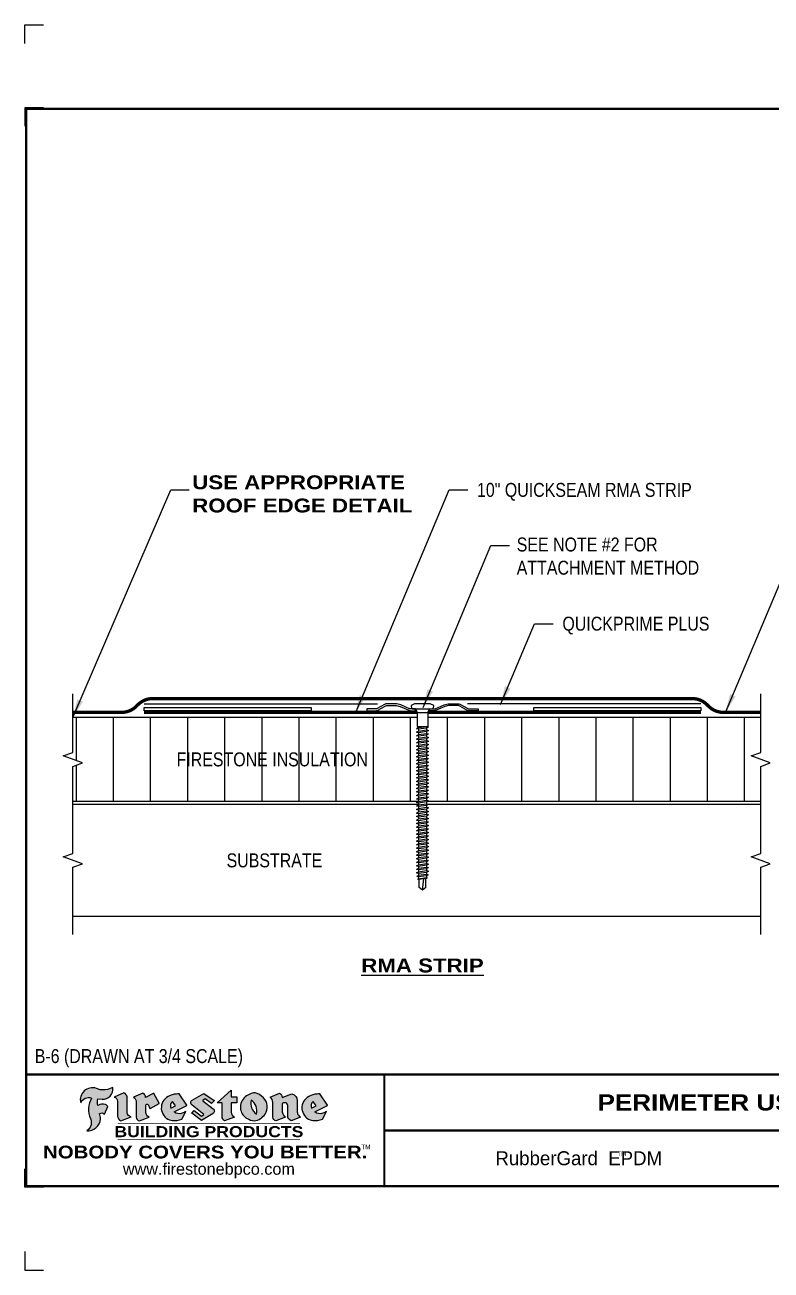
# Model space of a CAD drawing. Header units: inches. Extents: x 255.4 to 275.5, y -206.2 to -189.4.
# Drawn here: x 255.45 to 265.5, y -206.2 to -189.44 of the extents above; entities that cross this region are included whole.
import ezdxf
from ezdxf.enums import TextEntityAlignment as Align

# ---------------------------------------------------------------- set-up
doc = ezdxf.new("R2010")
doc.units = ezdxf.units.IN
doc.header["$MEASUREMENT"] = 0
doc.linetypes.add('HIDDEN', pattern=[0.375, 0.25, -0.125])
doc.layers.get('0').update_dxf_attribs({"linetype": 'CONTINUOUS'})
doc.layers.get('DEFPOINTS').update_dxf_attribs({"linetype": 'CONTINUOUS'})
for name, color, linetype in [('FSBP-ACCESSORY-FIRESTONE', 7, 'CONTINUOUS'), ('FSBP-ADHESIVE', 1, 'HIDDEN'), ('FSBP-ANNO-NOTE', 7, 'CONTINUOUS'), ('FSBP-INSULATION', 7, 'CONTINUOUS'), ('FSBP-MEMBRANE', 7, 'CONTINUOUS'), ('FSBP-SUBSTRATE-GENERIC', 9, 'CONTINUOUS'), ('FSBP-TTLB', 7, 'CONTINUOUS'), ('FSBP-TTLB-BORDER', 7, 'CONTINUOUS'), ('FSBP-TTLB-TEXT', 7, 'CONTINUOUS')]:
    doc.layers.add(name, color=color, linetype=linetype)
doc.styles.add('FSBP_ARIAL', font='arial.ttf')
doc.styles.add('FSBP_ARIAL_BOLD', font='')
doc.styles.add('FSBP_ARIAL_NAR', font='ARIALN.TTF')
doc.styles.add('FSBP_BANKGOTHIC', font='bgothm.ttf')
doc.styles.get('FSBP_ARIAL_BOLD').set_extended_font_data('Arial Black')
doc.linetypes.add('ZIGZAG', pattern='A,0.0001,-0.2,[131,ltypeshp.shx,S=0.2,R=0,X=-0.2,Y=0],-0.4,[131,ltypeshp.shx,S=0.2,R=180,X=0.2,Y=0],-0.2', length=0.8001)
doc.dimstyles.new('FSBP-LEADER', dxfattribs={"dimtxt": 0.1875, "dimasz": 0.25, "dimexe": 0.0625, "dimexo": 0.125, "dimgap": 0.125, "dimtad": 0, "dimtih": 1, "dimtoh": 1, "dimdec": 4, "dimzin": 0, "dimdsep": 46, "dimlunit": 4, "dimtxsty": 'FSBP_ARIAL_NAR', "dimcen": 0.09375, "dimclrd": 256, "dimclre": 256, "dimclrt": 256, "dimadec": 0, "dimazin": 0, "dimtfac": 1, "dimtdec": 4, "dimtofl": 0, "dimtmove": 0, "dimatfit": 3, "dimfxl": 1, "dimtolj": 1, "dimtzin": 0, "dimlwd": -1, "dimlwe": -1, "dimarcsym": 0})

# ---------------------------------------------------------------- blocks, each defined once
blk = doc.blocks.new('TTLB-EPDM_1')
at = {"layer": 'FSBP-TTLB-TEXT'}
h = blk.add_hatch(color=1, dxfattribs=at)
edge = h.paths.add_edge_path()
edge.add_arc((1.037309769669573, -0.1982514792917306), 0.1319107607348553, 264.0410451462098, 370.3106169565175)
edge.add_arc((1.027551646585694, 0.1214293576525799), 0.3273056962876235, 270.05058356628535, 295.23459397187514, ccw=False)
edge.add_arc((1.022801957313345, -0.06680179986895154), 0.1391656561713503, 249.3281275763668, 272.0749124149863, ccw=False)
edge.add_line((0.9736743133014443, -0.1970076156048179), (0.9474927838574558, -0.1852745150568325))
edge.add_arc((0.8939498971398288, -0.3394262635682071), 0.1631857907024099, 70.84590087378872, 194.3325259843273)
edge.add_arc((0.8444260109029493, -0.4259936440910768), 0.1179914261095279, 70.96950098067128, 156.9641407594482, ccw=False)
edge.add_arc((1.153141409296894, -0.4684497516079468), 0.3110405457095052, 150.3231137483159, 203.2084295854517)
edge.add_arc((0.7562495500622943, -0.6412608153899899), 0.1218587156617311, 0.8849157075190988, 24.34668939894999, ccw=False)
edge.add_arc((0.7493781665697374, -0.6475258110744375), 0.1289731377238325, -58.36655102076742, 3.6216782311386737, ccw=False)
edge.add_arc((0.8256699029544474, -0.5792158350996106), 0.1783301886510354, 267.2205474105585, 354.1381621173521)
edge.add_arc((0.7903121048625305, -0.6011409294291745), 0.212787892960859, 0.9996158580669322, 21.00503380861244)
edge.add_arc((1.01880712263941, -0.5666691048185161), 0.05136395668415847, 40.82117713173261, 125.52727787225791, ccw=False)
edge.add_line((1.057676976260041, -0.5330924682126437), (1.102776947655911, -0.4308018311949837))
edge.add_arc((1.040858222524664, -0.4699705673995949), 0.07326744446031509, 32.31675181867256, 66.31481236598174)
edge.add_arc((1.032262518825329, -0.5063316993097662), 0.1102246948011782, 69.8179132332389, 125.254734720681)
edge.add_arc((1.127708877207287, -0.368959353531244), 0.1659710644737306, 164.1569669952081, 196.5811013160487, ccw=False)
edge.add_line((0.9680425188342383, -0.3236487780942383), (1.023615334387159, -0.3294494641845773))
h = blk.add_hatch(color=1, dxfattribs=at)
edge = h.paths.add_edge_path()
edge.add_line((1.275239419159561, -0.6223407783464694), (1.415345367376062, -0.5660418822574371))
edge.add_arc((1.421019305783958, -0.5090099247487757), 0.05731350411836949, 181.9717871001989, 264.31851000495806, ccw=False)
edge.add_line((1.363739737527226, -0.5109819325197265), (1.363412352251203, -0.3102363679013962))
edge.add_arc((1.294263659668751, -0.3103491388303989), 0.06914878453844908, 0.0934405599591014, 72.42834396969012)
edge.add_line((1.315139561173908, -0.2444268274366692), (1.186839444240604, -0.3024209471341379))
edge.add_arc((1.175246268095289, -0.3585110609420917), 0.05727567197445628, -0.017399788185912257, 78.322067691347, ccw=False)
edge.add_line((1.232521937428658, -0.3585284546236807), (1.232574268422297, -0.555126496687123))
edge.add_arc((1.305699496415486, -0.5558575689677219), 0.07312888236350451, 179.4272023230205, 245.3845503102953)
h = blk.add_hatch(color=1, dxfattribs=at)
edge = h.paths.add_edge_path()
edge.add_line((1.792026821926584, -0.3839679064720229), (1.722158956877934, -0.2518542302253621))
edge.add_arc((1.720119655279638, -0.2529327078887852), 0.002306916790721817, 27.87197133405656, 117.3766794470751)
edge.add_line((1.719058846382097, -0.250884159729182), (1.610638460368705, -0.3070279753467702))
edge.add_arc((1.547088841662962, -0.3061026658494403), 0.06355635479880145, 359.165808011073, 425.8793658831422)
edge.add_line((1.573061729235633, -0.2480956029480268), (1.446879247402876, -0.3051325108639702))
edge.add_arc((1.407812067100189, -0.370357133046621), 0.07602957263902092, -3.441403975725109, 59.07992244284969, ccw=False)
edge.add_line((1.483704536400296, -0.3749210150788969), (1.483704536400296, -0.5723838140635706))
edge.add_arc((1.54053746518044, -0.568254406115083), 0.05698275005415228, 184.1557352478595, 255.3066498366543)
edge.add_line((1.526084036778343, -0.6233736605654059), (1.657291340682093, -0.570650514527486))
edge.add_arc((1.688298576827198, -0.5021390388423987), 0.0752015358480571, 207.5160880841914, 245.649226723163, ccw=False)
edge.add_arc((1.721050197024907, -0.4914488168456328), 0.1093332836229113, 179.4823365255141, 204.5537900001094, ccw=False)
edge.add_line((1.611721375809452, -0.4904610114968335), (1.611721375809452, -0.4126404716788983))
edge.add_arc((1.628589765097195, -0.414159299036043), 0.01693662875851176, 28.356188110622725, 174.8549701683585, ccw=False)
edge.add_arc((1.627340435522395, -0.4197189881350504), 0.02111886817708033, 22.216893572439517, 40.10213956426492, ccw=False)
edge.add_line((1.646891420738257, -0.4117336534413738), (1.666638796144639, -0.4549750258192233))
edge.add_arc((1.668737246926742, -0.4540167099035481), 0.002306916790685496, 204.545128184284, 299.6323508190091)
edge.add_line((1.669877862091766, -0.4560219186518992), (1.791128135493295, -0.3870515928837648))
edge.add_line((1.791128135493295, -0.3870515928837648), (1.792026821926584, -0.3839679064720229))
h = blk.add_hatch(color=1, dxfattribs=at)
h.paths.add_polyline_path([(2.063388732080512, -0.2583237030618903, 0.02524281661523788), (2.025024361750752, -0.2610532129309178, 0.1213611957758757), (1.901773912052249, -0.3008158885520373, 0.6151668103976068), (1.93274136141747, -0.6099060679591872, 0.05306812109568645), (1.967936229862175, -0.617865745600497, 0.1150932231766138), (2.099126721549737, -0.5994933789882708), (2.151195569562105, -0.4944891916583316, -0.08755405562188731), (2.104230609512001, -0.5187113292177372, -0.265591761123442), (1.992692314386659, -0.5010701623316862), (2.165347897647223, -0.4141184325909109, 0.4518949533370738), (2.166222728871162, -0.4107679608846269)])
h.paths.add_polyline_path([(2.014217313945437, -0.4188965037300676), (1.951113654018855, -0.4515330109460507, -0.3720533890450154), (1.973177450672722, -0.3607130665457561)], flags=16)
h = blk.add_hatch(color=1, dxfattribs=at)
edge = h.paths.add_edge_path()
edge.add_arc((2.260407392426802, -0.3775796671688782), 0.04152450223225729, 123.20805433950699, 232.2027298779723, ccw=False)
edge.add_line((2.237665217914071, -0.3428366421988329), (2.393535971665983, -0.2540943745380986))
edge.add_arc((2.394677353533142, -0.2560991469722482), 0.002306916790741334, 55.64644466176611, 119.65426054492559, ccw=False)
edge.add_line((2.395979141996861, -0.2541946229174954), (2.531809646140459, -0.3470380726374032))
edge.add_arc((2.530468902927946, -0.3489153772789875), 0.002306916790700397, -42.731101238422525, 54.4661353739603, ccw=False)
edge.add_line((2.532163440279987, -0.3504807552658491), (2.498457913851155, -0.3869673252714421))
edge.add_arc((2.496763376499139, -0.3854019472845934), 0.002306916790672934, 233.7527076894875, 317.26889876138785, ccw=False)
edge.add_line((2.495399362263356, -0.38726241234572), (2.413849913492982, -0.3274738082119626))
edge.add_arc((2.412485899257181, -0.3293342732731342), 0.002306916790720064, 53.75270768979358, 124.4135619297835)
edge.add_line((2.41118211687575, -0.3274311136421062), (2.382933981293377, -0.346782838468144))
edge.add_arc((2.38423776367478, -0.3486859980991606), 0.002306916790694898, 124.4135619293799, 231.8459020253626)
edge.add_line((2.382812599816248, -0.3505000469010184), (2.519899969301207, -0.4581994452042721))
edge.add_arc((2.494247019847682, -0.4908523236374461), 0.04152450223225742, -55.21225898295222, 51.84590202520428, ccw=False)
edge.add_line((2.517938320565804, -0.5249552055672808), (2.364434947484597, -0.6179520922513717))
edge.add_arc((2.36323960192349, -0.6159790200102006), 0.002306916790726996, 233.2955624372927, 301.20872157023314, ccw=False)
edge.add_line((2.361860787187538, -0.6178285429225383), (2.231266621301074, -0.5204709167214361))
edge.add_arc((2.232647938930649, -0.5186232623475259), 0.002306916790697672, 135.5134179846393, 233.21798691998708, ccw=False)
edge.add_line((2.231002150870836, -0.5170067083764565), (2.262839375599356, -0.4845937328397696))
edge.add_arc((2.264485163659225, -0.4862102868108537), 0.002306916790748497, 53.0352839999411, 135.513417985369, ccw=False)
edge.add_line((2.265872365996302, -0.4843670465239001), (2.361834678328762, -0.5565872257804898))
edge.add_arc((2.363221880665761, -0.5547439854936304), 0.002306916790627066, 233.0352840000685, 302.2362632414394)
edge.add_line((2.36445241715569, -0.5566953042850713), (2.39428499383348, -0.5378823484768844))
edge.add_arc((2.393054457343549, -0.5359310296853765), 0.002306916790685166, 302.2362632406177, 412.2027298768422)
edge.add_line((2.394468296066179, -0.5341081404551886), (2.234958295420142, -0.4103916733127022))
h = blk.add_hatch(color=1, dxfattribs=at)
edge = h.paths.add_edge_path()
edge.add_line((2.763460561272041, -0.2072496393923444), (2.763460561272041, -0.2969520779963801))
edge.add_arc((2.765767478062699, -0.2969520779963943), 0.00230691679065842, 179.9999999996471, 269.9999999996471)
edge.add_line((2.765767478062685, -0.2992589947870528), (2.835417693520355, -0.2992589947870528))
edge.add_arc((2.835417693520355, -0.3015659115777538), 0.002306916790701052, 0, 90, ccw=False)
edge.add_line((2.837724610311056, -0.3015659115777538), (2.837724610311056, -0.3790761307453892))
edge.add_arc((2.83541769352037, -0.3790761307453749), 0.002306916790686842, 269.99999999964706, 359.99999999964706, ccw=False)
edge.add_line((2.835417693520355, -0.3813830475360618), (2.765767478062685, -0.3813830475360618))
edge.add_arc((2.765767478062699, -0.3836899643267202), 0.00230691679065842, 90.00000000035294, 180.0000000003529)
edge.add_line((2.763460561272041, -0.3836899643267344), (2.763460561272041, -0.5033995910642801))
edge.add_arc((2.836735953378943, -0.5071368822038516), 0.07337063740681413, 177.0802527808789, 245.3249543133826)
edge.add_line((2.806105814540615, -0.5738080530967267), (2.674529557384915, -0.6226036013049594))
edge.add_arc((2.708610405062069, -0.564298408791804), 0.06753517344606039, 177.0345319916277, 239.6926428024901, ccw=False)
edge.add_line((2.641165668230087, -0.560804539009709), (2.641165668230087, -0.3836899643267344))
edge.add_arc((2.638858751439429, -0.3836899643267202), 0.00230691679065842, 359.9999999996471, 449.999999999647)
edge.add_line((2.638858751439443, -0.3813830475360618), (2.572857950769389, -0.3813830475360618))
edge.add_line((2.572857950769389, -0.3813830475360618), (2.763460561272041, -0.2072496393923444))
h = blk.add_hatch(color=1, dxfattribs=at)
edge = h.paths.add_edge_path(flags=16)
edge.add_arc((2.940363509127394, -0.4847985213681437), 0.1684614578629418, 344.5558804047865, 417.0140046669545)
edge.add_arc((3.194458079644619, -0.3883534532477785), 0.1684614578629414, 164.5558804047864, 237.0140046669546)
edge = h.paths.add_edge_path()
edge.add_arc((3.069375116502199, -0.4399344555144872), 0.1828726885096673, 136.0914512150047, 191.213418978326)
edge.add_arc((3.064939550433406, -0.4318234379590333), 0.1803148804748503, 194.0167254156723, 240.6663730831859)
edge.add_arc((3.098047041778981, -0.3845058757092554), 0.2378525180183701, 239.2975390661776, 264.2889872773176)
edge.add_arc((3.04884478212623, -0.4190232383793012), 0.203760689247156, 277.1986764832036, 326.503572961274)
edge.add_arc((3.077739326803546, -0.4341046616465112), 0.171374865791709, 325.3768876809902, 406.3828327799087)
edge.add_arc((3.011839488065919, -0.4896144380417797), 0.2571945645850002, 44.28462553519766, 73.82901434867304)
edge.add_arc((3.117152499586992, -0.4983433120546693), 0.2579560664039132, 97.50292863483666, 134.1039137579027)
h = blk.add_hatch(color=1, dxfattribs=at)
edge = h.paths.add_edge_path()
edge.add_line((3.322690228557462, -0.5721896537377091), (3.322690228557462, -0.3749210150788969))
edge.add_arc((3.246797759257384, -0.3703571330465745), 0.076029572638996, 356.5585960242387, 419.0799224428129)
edge.add_line((3.285864939560099, -0.3051325108639702), (3.412047421392799, -0.2480956029480268))
edge.add_arc((3.386074533820159, -0.3061026658494941), 0.06355635479883807, 0.3962622833877276, 65.87936588318718, ccw=False)
edge.add_line((3.449629368605429, -0.3056631084210863), (3.580526418688805, -0.2593848434574539))
edge.add_arc((3.555744121700958, -0.3530904070730321), 0.09692726601172152, 2.366977007666776, 75.18615851992018, ccw=False)
edge.add_line((3.652588689330287, -0.3490873311063041), (3.652588689330287, -0.4883770011386872))
edge.add_arc((3.761877549389556, -0.4914934052703811), 0.1093332836229047, 178.3666365323574, 204.5537900000422)
edge.add_arc((3.729125929191727, -0.5021836272670953), 0.07520153584796169, 207.5160880841711, 245.2240541443093)
edge.add_line((3.697611150971852, -0.5704631245385627), (3.572585913552643, -0.6207021253773775))
edge.add_arc((3.59534718600759, -0.5526356419907701), 0.07177131519198746, 180.3328587115751, 251.51018566665869, ccw=False)
edge.add_line((3.523577081955409, -0.5530525936986663), (3.523577081955409, -0.4153032515383615))
edge.add_arc((3.486319529276879, -0.4148773504126441), 0.0372599868942854, 359.3450650296066, 449.0500281941028)
edge.add_arc((3.482769874121713, -0.4419622099033496), 0.06447454900600783, 86.29402372314017, 119.8211331593848)
edge.add_line((3.450707067966732, -0.3860252459975726), (3.450707067966732, -0.4904610114968335))
edge.add_arc((3.560035889182251, -0.491448816845647), 0.1093332836229751, 179.4823365255069, 204.5537900001023)
edge.add_arc((3.527284268984408, -0.5021390388424952), 0.07520153584796385, 207.5160880841699, 245.6492267231416)
edge.add_line((3.496277032839316, -0.570650514527486), (3.365069728935509, -0.6233736605654059))
edge.add_arc((3.37950248606194, -0.5682868177318081), 0.05694615642555727, 183.9298782390169, 255.318496325343, ccw=False)
h = blk.add_hatch(color=1, dxfattribs=at)
h.paths.add_polyline_path([(3.957695472291277, -0.2583237030618903, 0.02524281661523822), (3.919331101961575, -0.2610532129309178, 0.1085638477195505), (3.807890832595604, -0.2939221658134414, 0.6425897848490651), (3.827048101628293, -0.6099060679591872, 0.05306812109569052), (3.862242970072884, -0.617865745600497, 0.1150932231766133), (3.993433461760503, -0.5994933789882708), (4.045502309772871, -0.4944891916583316, -0.08755405562189084), (3.998537349722767, -0.5187113292177372, -0.2655917611234366), (3.886999054597368, -0.5010701623316862), (4.059654637857989, -0.4141184325909109, 0.4518949533370731), (4.060529469081928, -0.4107679608846269)])
h.paths.add_polyline_path([(3.90852405415626, -0.4188965037300676), (3.845420394229677, -0.4515330109460507, -0.3720533890450147), (3.867484190883488, -0.3607130665457561)], flags=16)
at = {"layer": 'DEFPOINTS', "linetype": 'Continuous', "ltscale": 1.75}
for points in [[(-0.015625, 13.88083333333333), (-0.015625, 14.13083333333333), (0.234375, 14.13083333333333)], [(-0.015625, -2.380833333333342), (-0.015625, -2.630833333333342), (0.234375, -2.630833333333342)]]:
    blk.add_lwpolyline(points, dxfattribs=at)
at = {"layer": 'DEFPOINTS', "color": 1}
for points in [[(0.234375, 13.015625), (-0.015625, 13.015625), (-0.015625, 12.765625)], [(0.234375, -1.515625), (-0.015625, -1.515625), (-0.015625, -1.265625)]]:
    blk.add_lwpolyline(points, dxfattribs=at)
at = {"layer": 'FSBP-TTLB', "const_width": 0.03125}
for points in [[(0, 0), (0, -1.5), (20, -1.5), (20, 0), (0, 0)], [(4.825208527206769, 0), (4.825208527206769, -0.75)], [(4.825208527206769, -0.75), (15.84028770518938, -0.75)], [(4.825208527206769, -0.75), (4.825208527206769, -1.5)]]:
    blk.add_lwpolyline(points, dxfattribs=at)
at = {"layer": 'FSBP-TTLB-BORDER', "const_width": 0.03125}
blk.add_lwpolyline([(20, 0), (20, 13), (0, 13), (0, 0)], dxfattribs=at)
at = {"layer": 'FSBP-TTLB-TEXT', "color": 1}
blk.add_line((0.7358432058323388, -0.379822754145593), (0.7358432058323388, -0.379822754145593), dxfattribs=at)
for points in [[(1.023615323725323, -0.3294494630716969, 0.5000510906601082), (1.167090420776901, -0.1746414942047778, -0.1103304102359608), (1.027840608309816, -0.2058762110801382, -0.09957876667165425), (0.9736743133014443, -0.1970076156048179), (0.9474927838574558, -0.1852745150568325, 0.5978159689075124), (0.7358432058323388, -0.379822754145593, -0.3938834584182213), (0.8828996422548698, -0.3144510229727047, 0.2349406564350952), (0.86727108227484, -0.5910237178633082, -0.1027304183841549), (0.8780937320133262, -0.6393788197974146, -0.2772692352614086), (0.8170223912655956, -0.7573362346216896, 0.3985429150902959), (1.003067614090241, -0.5974286950643517, 0.0875124847930418), (0.9889600163401155, -0.5248671157293501, -0.3874031597924062), (1.057676976260041, -0.5330924682126437), (1.102776947655911, -0.4308018311949837, 0.1494423498871741), (1.07029056398062, -0.4028746979725923, 0.2467195073738216), (0.9686394281704906, -0.4163228904100862, -0.1424285161541127), (0.9680425188342383, -0.3236487780942383), (1.023615334387159, -0.3294494641845773)], [(2.166222728871162, -0.4107679608846269), (2.063388732080512, -0.2583237030618903, 0.02524281661523788), (2.025024361750752, -0.2610532129309178, 0.1085638477195265), (1.913584092384895, -0.2939221658134414, 0.6425897848491228), (1.93274136141747, -0.6099060679591872, 0.05306812109568648), (1.967936229862175, -0.617865745600497, 0.1150932231766137), (2.099126721549737, -0.5994933789882708), (2.151195569562105, -0.4944891916583316, -0.0875540556218873), (2.104230609512001, -0.5187113292177372, -0.2655917611234418), (1.992692314386659, -0.5010701623316862), (2.165347897647223, -0.4141184325909109)], [(2.763460561272041, -0.2072496393923444), (2.763460561272041, -0.2969520779963801, 0.4142135623730958), (2.765767478062685, -0.2992589947870528), (2.835417693520355, -0.2992589947870528, -0.414213562373095), (2.837724610311056, -0.3015659115777538), (2.837724610311056, -0.3790761307453892, -0.4142135623730938), (2.835417693520355, -0.3813830475360618), (2.765767478062685, -0.3813830475360618, 0.4142135623730958), (2.763460561272041, -0.3836899643267344), (2.763460561272041, -0.5033995910642801, 0.3068985753588853), (2.806105814540615, -0.5738080530967267), (2.674529557384915, -0.6226036013049594, -0.2804194150632976), (2.641165668230087, -0.560804539009709), (2.641165668230087, -0.3836899643267344, 0.414213562373095), (2.638858751439443, -0.3813830475360618), (2.572857950769389, -0.3813830475360618), (2.763460561272041, -0.2072496393923444)], [(4.060529469081928, -0.4107679608846269), (3.957695472291277, -0.2583237030618903, 0.02524281661523788), (3.919331101961575, -0.2610532129309178, 0.1085638477195265), (3.807890832595604, -0.2939221658134414, 0.6425897848491228), (3.827048101628293, -0.6099060679591872, 0.05306812109568648), (3.862242970072884, -0.617865745600497, 0.1150932231766137), (3.993433461760503, -0.5994933789882708), (4.045502309772871, -0.4944891916583316, -0.0875540556218873), (3.998537349722767, -0.5187113292177372, -0.2655917611234418), (3.886999054597368, -0.5010701623316862), (4.059654637857989, -0.4141184325909109)], [(4.059654637857989, -0.4141184325909109, 0.4518949533370731), (4.060529469081928, -0.4107679608846269, 0.4518949533370731)]]:
    blk.add_lwpolyline(points, format="xyb", dxfattribs=at)
for points in [[(1.275239419159561, -0.6223407783464694), (1.415345367376062, -0.5660418822574371, -0.3756100036733062), (1.363739737527226, -0.5109819325197265), (1.363412352251203, -0.3102363679013962, 0.3265360292958048), (1.315139561173908, -0.2444268274366692), (1.186839444240604, -0.3024209471341379, -0.3557863980845349), (1.232521937428658, -0.3585284546236807), (1.232574268422297, -0.555126496687123, 0.2960110723418457)], [(1.792026821926584, -0.3839679064720229), (1.722158956877934, -0.2518542302253621, 0.4116839150163434), (1.719058846382097, -0.250884159729182), (1.610638460368705, -0.3070279753467702, 0.2996033003794034), (1.573061729235633, -0.2480956029480268), (1.446879247402876, -0.3051325108639702, -0.2797757560995365), (1.483704536400296, -0.3749210150788969), (1.483704536400296, -0.5723838140635706, 0.320828638474519), (1.526084036778343, -0.6233736605654059), (1.657291340682093, -0.570650514527486, -0.1679398621276611), (1.621603752698661, -0.5368819723450571, -0.1098333365370753), (1.611721375809452, -0.4904610114968335), (1.611721375809452, -0.4126404716788983, -0.743334502655012), (1.64349420176768, -0.4061152228778298, -0.07819791644735608), (1.646891420738257, -0.4117336534413738), (1.666638796144639, -0.4549750258192233, 0.4404648714563479), (1.669877862091766, -0.4560219186518992), (1.791128135493295, -0.3870515928837648)], [(2.234958295420142, -0.4103916733127022, -0.5150044486718882), (2.237665217914071, -0.3428366421988329), (2.393535971665983, -0.2540943745380986, -0.2867822934100265), (2.395979141996861, -0.2541946229174954), (2.531809646140459, -0.3470380726374032, -0.4515027974650387), (2.532163440279987, -0.3504807552658491), (2.498457913851155, -0.3869673252714421, -0.3814439164929681), (2.495399362263356, -0.38726241234572), (2.413849913492982, -0.3274738082119626, 0.3184718635035665), (2.41118211687575, -0.3274311136421062), (2.382933981293377, -0.346782838468144, 0.5064094529656681), (2.382812599816248, -0.3505000469010184), (2.519899969301207, -0.4581994452042721, -0.5043597839115849), (2.517938320565804, -0.5249552055672808), (2.364434947484597, -0.6179520922513717, -0.3053163970316367), (2.361860787187538, -0.6178285429225383), (2.231266621301074, -0.5204709167214361, -0.4541703869768119), (2.231002150870836, -0.5170067083764565), (2.262839375599356, -0.4845937328397696, -0.3762644290664977), (2.265872365996302, -0.4843670465239001), (2.361834678328762, -0.5565872257804898, 0.3114700032088108), (2.36445241715569, -0.5566953042850713), (2.39428499383348, -0.5378823484768844, 0.520381097387146), (2.394468296066179, -0.5341081404551886)], [(2.937624918725987, -0.3131105398334029, 0.2452625673097023), (2.889993533867141, -0.4754966266250307, 0.2064059665179019), (2.976604338974084, -0.5890186876871866, 0.1094800500670344), (3.074378098474654, -0.6211778035979165, 0.2185147641853038), (3.218764944843201, -0.5314757029352819, 0.3689489483072479), (3.195959963110113, -0.3100352223135445, 0.1296305888694145), (3.0834694040758, -0.242595816912754, 0.1610736375384317)], [(3.322690228557462, -0.5721896537377091), (3.322690228557462, -0.3749210150788969, 0.2797757560995341), (3.285864939560099, -0.3051325108639702), (3.412047421392799, -0.2480956029480268, -0.2937618496109166), (3.449629368605429, -0.3056631084210863), (3.580526418688805, -0.2593848434574539, -0.3288760160581939), (3.652588689330287, -0.3490873311063041), (3.652588689330287, -0.4883770011386872, 0.114762897203527), (3.662431105063263, -0.536926560769686, 0.166032965990522), (3.697611150971852, -0.5704631245385627), (3.572585913552643, -0.6207021253773775, -0.3209557512194564), (3.523577081955409, -0.5530525936986663), (3.523577081955409, -0.4153032515383615, 0.4127061514896111), (3.48693727661589, -0.3776224848030694, 0.1473421876160361), (3.450707067966732, -0.3860252459975726), (3.450707067966732, -0.4904610114968335, 0.1098333365370753), (3.460589444855941, -0.5368819723450855, 0.1679398621276611), (3.496277032839316, -0.570650514527486), (3.365069728935509, -0.6233736605654059, -0.3219729545308964), (3.322690228557462, -0.5721896537377091, 29.1476284739)], [(1.951113654018855, -0.4515330109460507), (2.014217313945437, -0.4188965037300676), (1.973177450672722, -0.3607130665457561, 0.3720533890450154)], [(3.10274193015772, -0.5296595419651595, 0.3271311138286319), (3.032079658614293, -0.3434924326507627, 0.3271311138286322)], [(3.845420394229677, -0.4515330109460507), (3.90852405415626, -0.4188965037300676), (3.867484190883488, -0.3607130665457561, 0.3720533890450154)]]:
    blk.add_lwpolyline(points, format="xyb", close=True, dxfattribs=at)
at = {"layer": 'FSBP-TTLB-TEXT', "const_width": 0.0078125}
for points in [[(1.233926579809207, -0.6584455781731435), (3.691229482685259, -0.6584455781731577)], [(1.233926579809207, -0.8761560960495984), (3.691229482685259, -0.8761560960495842)]]:
    blk.add_lwpolyline(points, dxfattribs=at)
at = {"layer": 'FSBP-TTLB-TEXT', "color": 1}
for centre, start, end in [((1.789987520328282, -0.3850463841354355), 299.6323508193319, 27.87197133380463), ((2.164310260790558, -0.412058050385383), 296.7304547840455, 34.00233684987403)]:
    blk.add_arc(centre, 0.00230691679068068, start, end, dxfattribs=at)
at = {"layer": 'FSBP-TTLB-TEXT', "lineweight": 18, "style": 'FSBP_ARIAL_BOLD'}
blk.add_text('BUILDING PRODUCTS', height=0.1484375, dxfattribs=at).set_placement((2.462578031247233, -0.7673008371113639), align=Align.MIDDLE_CENTER)
at = {"layer": 'FSBP-TTLB-TEXT', "color": 1}
for s, height, style, p in [('NOBODY COVERS YOU BETTER.', 0.171875, 'FSBP_ARIAL_BOLD', (2.412604263603384, -1.041650450587369)), ('TM', 0.0625, 'FSBP_BANKGOTHIC', (4.576671173373001, -0.9725745042934193))]:
    blk.add_text(s, height=height, dxfattribs=dict(at, style=style)).set_placement(p, align=Align.MIDDLE_CENTER)
at = {"layer": 'FSBP-TTLB-TEXT'}
for s, height, style, p in [('RubberGard  EPDM', 0.1875, 'FSBP_BANKGOTHIC', (7.443365678241776, -1.125)), ('TM', 0.0625, 'FSBP_BANKGOTHIC', (8.023397742165457, -1.062518816683806)), ('www.firestonebpco.com', 0.15625, 'FSBP_ARIAL', (2.462578031247233, -1.268657306740124))]:
    blk.add_text(s, height=height, dxfattribs=dict(at, style=style)).set_placement(p, align=Align.MIDDLE_CENTER)
for tag, height, style, p in [('MAXIMUM_WARRANTY', 0.1875, 'FSBP_ARIAL_BOLD', (18.03987100774941, 0.2240244307510579)), ('ACCPT_SYSTEMS', 0.21875, 'FSBP_ARIAL', (12.49438170418193, -1.125))]:
    blk.add_attdef(tag, text='', height=height, dxfattribs=dict(at, style=style)).set_placement(p, align=Align.MIDDLE_LEFT)
for tag, height, style, p in [('DETAIL_DESCP_LINE_1', 0.21875, 'FSBP_ARIAL_BOLD', (10.33118450231211, -0.3736318192489421)), ('ISSUE_REV_DATE', 0.21875, 'FSBP_ARIAL', (16.84069633627263, -0.7282559425942452)), ('DETAIL_NUMBER', 0.4375, 'FSBP_ARIAL', (18.91941590748775, -0.8931630692489421))]:
    blk.add_attdef(tag, text='', height=height, dxfattribs=dict(at, style=style)).set_placement(p, align=Align.MIDDLE_CENTER)
blk = doc.blocks.new('FSBP_AP_FASTENER_01')
at = {"layer": 'FSBP-ACCESSORY-FIRESTONE'}
for p, q in [((-0.125, 0.04849224421338505), (-0.09375, -0.01400775578661495)), ((0.09375, -0.01400775578661495), (0.125, 0.04849224421338505)), ((-0.09375, -0.01400775578661495), (-0.09375, -0.264007755786615)), ((-0.09375, -0.01400775578661495), (0.09375, -0.01400775578661495)), ((0.09375, -0.01400775578661495), (0.09375, -0.264007755786615)), ((-0.09375, -0.264007755786615), (-0.0703125, -0.2840970415008996)), ((-0.0703125, -0.3156643085181585), (-0.0703125, -0.3472315755354103)), ((-0.0703125, -0.3787988425526763), (-0.0703125, -0.410366109569928)), ((-0.0703125, -0.4419333765871798), (-0.0703125, -0.4735006436044458)), ((0.0703125, -0.2955750228038667), (0.0703125, -0.3271422898211327)), ((0.0703125, -0.3587095568383845), (0.0703125, -0.3902768238556433)), ((0.0703125, -0.4218440908729022), (0.0703125, -0.453411357890154)), ((-0.0703125, -0.5050679106216975), (-0.0703125, -0.5366351776389564)), ((-0.0703125, -0.5682024446562153), (-0.0703125, -0.599769711673467)), ((-0.0703125, -0.631336978690733), (-0.0703125, -0.6629042457079848)), ((0.0703125, -0.4849786249074128), (0.0703125, -0.5165458919246717)), ((0.0703125, -0.5481131589419235), (0.0703125, -0.5796804259591894)), ((0.0703125, -0.6112476929764412), (0.0703125, -0.6428149599937001)), ((-0.0703125, -0.6944715127252366), (-0.0703125, -0.7260387797425025)), ((-0.0703125, -0.7576060467597543), (-0.0703125, -0.7891733137770132)), ((-0.0703125, -0.820740580794272), (-0.0703125, -0.8523078478115238)), ((-0.0703125, -0.8838751148287898), (-0.0703125, -0.9154423818460415)), ((0.0703125, -0.674382227010959), (0.0703125, -0.7059494940282107)), ((0.0703125, -0.7375167610454696), (0.0703125, -0.7690840280627285)), ((0.0703125, -0.8006512950799802), (0.0703125, -0.8322185620972462)), ((0.0703125, -0.863785829114498), (0.0703125, -0.8953530961317568)), ((-0.0703125, -0.9470096488632933), (-0.0703125, -0.9785769158805593)), ((-0.0703125, -1.010144182897811), (-0.0703125, -1.04171144991507)), ((-0.0703125, -1.073278716932329), (-0.0703125, -1.104845983949581)), ((0.0703125, -0.9269203631490157), (0.0703125, -0.9584876301662675)), ((0.0703125, -0.9900548971835264), (0.0703125, -1.021622164200785)), ((0.0703125, -1.053189431218037), (0.0703125, -1.084756698235303)), ((0.0703125, -1.116323965252555), (0.0703125, -1.147891232269814)), ((-0.0703125, -1.136413250966847), (-0.0703125, -1.167980517984098)), ((-0.0703125, -1.19954778500135), (-0.0703125, -1.231115052018616)), ((-0.0703125, -1.262682319035868), (-0.0703125, -1.294249586053127)), ((-0.0703125, -1.325816853070386), (-0.0703125, -1.357384120087637)), ((0.0703125, -1.179458499287072), (0.0703125, -1.211025766304324)), ((0.0703125, -1.242593033321583), (0.0703125, -1.274160300338842)), ((0.0703125, -1.305727567356094), (0.0703125, -1.33729483437336)), ((-0.0703125, -1.388951387104903), (-0.0703125, -1.420518654122155)), ((-0.0703125, -1.452085921139407), (-0.0703125, -1.483653188156673)), ((-0.0703125, -1.515220455173925), (-0.0703125, -1.546787722191183)), ((0.0703125, -1.368862101390611), (0.0703125, -1.40042936840787)), ((0.0703125, -1.431996635425129), (0.0703125, -1.463563902442381)), ((0.0703125, -1.49513116945964), (0.0703125, -1.526698436476899)), ((0.0703125, -1.558265703494151), (0.0703125, -1.589832970511416)), ((-0.0703125, -1.578354989208442), (-0.0703125, -1.609922256225694)), ((-0.0703125, -1.64148952324296), (-0.0703125, -1.673056790260212)), ((-0.0703125, -1.704624057277464), (-0.0703125, -1.73619132429473)), ((-0.0703125, -1.767758591311981), (-0.0703125, -1.79932585832924)), ((0.0703125, -1.621400237528668), (0.0703125, -1.652967504545927)), ((0.0703125, -1.684534771563186), (0.0703125, -1.716102038580438)), ((0.0703125, -1.747669305597697), (0.0703125, -1.779236572614955)), ((-0.0703125, -1.830893125346499), (-0.0703125, -1.862460392363751)), ((-0.0703125, -1.894027659381017), (-0.0703125, -1.925594926398269)), ((-0.0703125, -1.95716219341552), (-0.0703125, -1.988729460432786)), ((0.0703125, -1.810803839632207), (0.0703125, -1.842371106649473)), ((0.0703125, -1.873938373666725), (0.0703125, -1.905505640683984)), ((0.0703125, -1.937072907701243), (0.0703125, -1.968640174718495)), ((0.0703125, -2.000207441735753), (0.0703125, -2.031774708753012)), ((-0.0703125, -2.020296727450038), (-0.0703125, -2.051863994467297)), ((-0.0703125, -2.083431261484556), (-0.0703125, -2.114998528501808)), ((-0.0703125, -2.146565795519074), (-0.0703125, -2.178133062536325)), ((-0.0703125, -2.209700329553577), (-0.0703125, -2.241267596570843)), ((0.0703125, -2.063341975770264), (0.0703125, -2.09490924278753)), ((0.0703125, -2.126476509804782), (0.0703125, -2.158043776822041)), ((0.0703125, -2.189611043839299), (0.0703125, -2.221178310856551)), ((-0.0703125, -2.272834863588095), (-0.0703125, -2.304402130605354)), ((-0.0703125, -2.335969397622613), (-0.0703125, -2.367536664639864)), ((-0.0703125, -2.39910393165713), (-0.0703125, -2.430671198674382)), ((0.0703125, -2.25274557787381), (0.0703125, -2.284312844891069)), ((0.0703125, -2.315880111908321), (0.0703125, -2.347447378925587)), ((0.0703125, -2.379014645942839), (0.0703125, -2.410581912960097)), ((0.0703125, -2.442149179977356), (0.0703125, -2.473716446994608)), ((-0.0703125, -2.462238465691634), (-0.0703125, -2.4938057327089)), ((-0.0703125, -2.525372999726152), (-0.0703125, -2.55694026674341)), ((-0.0703125, -2.588507533760669), (-0.0703125, -2.620074800777921)), ((-0.0703125, -2.651642067795187), (-0.0703125, -2.683209334812439)), ((0.0703125, -2.505283714011867), (0.0703125, -2.536850981029126)), ((0.0703125, -2.568418248046378), (0.0703125, -2.599985515063644)), ((0.0703125, -2.631552782080895), (0.0703125, -2.663120049098154)), ((-0.0703125, -2.714776601829691), (-0.0703125, -2.746343868846957)), ((-0.0703125, -2.777911135864208), (-0.0703125, -2.809478402881467)), ((-0.0703125, -2.841045669898726), (-0.0703125, -2.872612936915978)), ((-0.0703125, -2.904180203933244), (-0.0703125, -2.935747470950496)), ((0.0703125, -2.694687316115413), (0.0703125, -2.726254583132665)), ((0.0703125, -2.757821850149924), (0.0703125, -2.789389117167183)), ((0.0703125, -2.820956384184434), (0.0703125, -2.8525236512017)), ((0.0703125, -2.884090918218952), (0.0703125, -2.915658185236211)), ((-0.0703125, -2.967314737967747), (-0.0703125, -2.998882004985013)), ((-0.0625, -3.154632755786622), (-0.0625, -3.013549567065063)), ((0, -3.201507755786615), (0.02460623630038583, -3.00110581902215)), ((0.0625, -3.154632755786601), (0.0625, -2.995692424207924)), ((0.0703125, -2.94722545225347), (0.0703125, -2.978792719270722)), ((0, -3.201507755786615), (-0.06250000000001421, -3.154632755786615)), ((0.0625, -3.154632755786615), (0, -3.201507755786615))]:
    blk.add_line(p, q, dxfattribs=at)
blk.add_lwpolyline([(0.1875, 0.04849224421338505, 0.1250000000000271), (0.203125, 0.110992244213385), (0.140625, 0.142242244213385), (-0.140625, 0.142242244213385), (-0.203125, 0.110992244213385, 0.1250000000000271), (-0.1875, 0.04849224421338505)], format="xyb", close=True, dxfattribs=at)
for points in [[(-0.109375, -0.3054610321523867), (-0.0703125, -0.2840970415008996), (0.0703125, -0.264007755786615), (0.109375, -0.2742110321523867), (0.0703125, -0.2955750228038667), (-0.0703125, -0.3156643085181585)], [(-0.109375, -0.3685955661869045), (-0.0703125, -0.3472315755354103), (0.0703125, -0.3271422898211327), (0.109375, -0.3373455661869045), (0.0703125, -0.3587095568383845), (-0.0703125, -0.3787988425526763)], [(-0.109375, -0.431730100221408), (-0.0703125, -0.410366109569928), (0.0703125, -0.3902768238556433), (0.109375, -0.400480100221408), (0.0703125, -0.4218440908729022), (-0.0703125, -0.4419333765871798)], [(-0.109375, -0.4948646342559258), (-0.0703125, -0.4735006436044458), (0.0703125, -0.453411357890154), (0.109375, -0.4636146342559258), (0.0703125, -0.4849786249074128), (-0.0703125, -0.5050679106216975)], [(-0.109375, -0.5579991682904435), (-0.0703125, -0.5366351776389564), (0.0703125, -0.5165458919246717), (0.109375, -0.5267491682904435), (0.0703125, -0.5481131589419235), (-0.0703125, -0.5682024446562153)], [(-0.109375, -0.6211337023249612), (-0.0703125, -0.599769711673467), (0.0703125, -0.5796804259591894), (0.109375, -0.5898837023249612), (0.0703125, -0.6112476929764412), (-0.0703125, -0.631336978690733)], [(-0.109375, -0.6842682363594648), (-0.0703125, -0.6629042457079848), (0.0703125, -0.6428149599937001), (0.109375, -0.6530182363594648), (0.0703125, -0.674382227010959), (-0.0703125, -0.6944715127252366)], [(-0.109375, -0.7474027703939825), (-0.0703125, -0.7260387797425025), (0.0703125, -0.7059494940282107), (0.109375, -0.7161527703939825), (0.0703125, -0.7375167610454696), (-0.0703125, -0.7576060467597543)], [(-0.109375, -0.8105373044285002), (-0.0703125, -0.7891733137770132), (0.0703125, -0.7690840280627285), (0.109375, -0.7792873044285002), (0.0703125, -0.8006512950799802), (-0.0703125, -0.820740580794272)], [(-0.109375, -0.873671838463018), (-0.0703125, -0.8523078478115238), (0.0703125, -0.8322185620972462), (0.109375, -0.842421838463018), (0.0703125, -0.863785829114498), (-0.0703125, -0.8838751148287898)], [(-0.109375, -0.9368063724975215), (-0.0703125, -0.9154423818460415), (0.0703125, -0.8953530961317568), (0.109375, -0.9055563724975215), (0.0703125, -0.9269203631490157), (-0.0703125, -0.9470096488632933)], [(-0.109375, -0.9999409065320393), (-0.0703125, -0.9785769158805593), (0.0703125, -0.9584876301662675), (0.109375, -0.9686909065320393), (0.0703125, -0.9900548971835264), (-0.0703125, -1.010144182897811)], [(-0.109375, -1.063075440566557), (-0.0703125, -1.04171144991507), (0.0703125, -1.021622164200785), (0.109375, -1.031825440566557), (0.0703125, -1.053189431218037), (-0.0703125, -1.073278716932329)], [(-0.109375, -1.126209974601075), (-0.0703125, -1.104845983949581), (0.0703125, -1.084756698235303), (0.109375, -1.094959974601075), (0.0703125, -1.116323965252555), (-0.0703125, -1.136413250966847)], [(-0.109375, -1.189344508635578), (-0.0703125, -1.167980517984098), (0.0703125, -1.147891232269814), (0.109375, -1.158094508635578), (0.0703125, -1.179458499287072), (-0.0703125, -1.19954778500135)], [(-0.109375, -1.252479042670096), (-0.0703125, -1.231115052018616), (0.0703125, -1.211025766304324), (0.109375, -1.221229042670096), (0.0703125, -1.242593033321583), (-0.0703125, -1.262682319035868)], [(-0.109375, -1.315613576704614), (-0.0703125, -1.294249586053127), (0.0703125, -1.274160300338842), (0.109375, -1.284363576704614), (0.0703125, -1.305727567356094), (-0.0703125, -1.325816853070386)], [(-0.109375, -1.378748110739132), (-0.0703125, -1.357384120087637), (0.0703125, -1.33729483437336), (0.109375, -1.347498110739132), (0.0703125, -1.368862101390611), (-0.0703125, -1.388951387104903)], [(-0.109375, -1.441882644773635), (-0.0703125, -1.420518654122155), (0.0703125, -1.40042936840787), (0.109375, -1.410632644773635), (0.0703125, -1.431996635425129), (-0.0703125, -1.452085921139407)], [(-0.109375, -1.505017178808153), (-0.0703125, -1.483653188156673), (0.0703125, -1.463563902442381), (0.109375, -1.473767178808153), (0.0703125, -1.49513116945964), (-0.0703125, -1.515220455173925)], [(-0.109375, -1.568151712842671), (-0.0703125, -1.546787722191183), (0.0703125, -1.526698436476899), (0.109375, -1.536901712842671), (0.0703125, -1.558265703494151), (-0.0703125, -1.578354989208442)], [(-0.109375, -1.631286246877188), (-0.0703125, -1.609922256225694), (0.0703125, -1.589832970511416), (0.109375, -1.600036246877188), (0.0703125, -1.621400237528668), (-0.0703125, -1.64148952324296)], [(-0.109375, -1.694420780911692), (-0.0703125, -1.673056790260212), (0.0703125, -1.652967504545927), (0.109375, -1.663170780911692), (0.0703125, -1.684534771563186), (-0.0703125, -1.704624057277464)], [(-0.109375, -1.75755531494621), (-0.0703125, -1.73619132429473), (0.0703125, -1.716102038580438), (0.109375, -1.72630531494621), (0.0703125, -1.747669305597697), (-0.0703125, -1.767758591311981)], [(-0.109375, -1.820689848980727), (-0.0703125, -1.79932585832924), (0.0703125, -1.779236572614955), (0.109375, -1.789439848980727), (0.0703125, -1.810803839632207), (-0.0703125, -1.830893125346499)], [(-0.109375, -1.883824383015245), (-0.0703125, -1.862460392363751), (0.0703125, -1.842371106649473), (0.109375, -1.852574383015245), (0.0703125, -1.873938373666725), (-0.0703125, -1.894027659381017)], [(-0.109375, -1.946958917049749), (-0.0703125, -1.925594926398269), (0.0703125, -1.905505640683984), (0.109375, -1.915708917049749), (0.0703125, -1.937072907701243), (-0.0703125, -1.95716219341552)], [(-0.109375, -2.010093451084266), (-0.0703125, -1.988729460432786), (0.0703125, -1.968640174718495), (0.109375, -1.978843451084266), (0.0703125, -2.000207441735753), (-0.0703125, -2.020296727450038)], [(-0.109375, -2.073227985118784), (-0.0703125, -2.051863994467297), (0.0703125, -2.031774708753012), (0.109375, -2.041977985118784), (0.0703125, -2.063341975770264), (-0.0703125, -2.083431261484556)], [(-0.109375, -2.136362519153302), (-0.0703125, -2.114998528501808), (0.0703125, -2.09490924278753), (0.109375, -2.105112519153302), (0.0703125, -2.126476509804782), (-0.0703125, -2.146565795519074)], [(-0.109375, -2.199497053187805), (-0.0703125, -2.178133062536325), (0.0703125, -2.158043776822041), (0.109375, -2.168247053187805), (0.0703125, -2.189611043839299), (-0.0703125, -2.209700329553577)], [(-0.109375, -2.262631587222323), (-0.0703125, -2.241267596570843), (0.0703125, -2.221178310856551), (0.109375, -2.231381587222323), (0.0703125, -2.25274557787381), (-0.0703125, -2.272834863588095)], [(-0.109375, -2.325766121256841), (-0.0703125, -2.304402130605354), (0.0703125, -2.284312844891069), (0.109375, -2.294516121256841), (0.0703125, -2.315880111908321), (-0.0703125, -2.335969397622613)], [(-0.109375, -2.388900655291359), (-0.0703125, -2.367536664639864), (0.0703125, -2.347447378925587), (0.109375, -2.357650655291359), (0.0703125, -2.379014645942839), (-0.0703125, -2.39910393165713)], [(-0.109375, -2.452035189325862), (-0.0703125, -2.430671198674382), (0.0703125, -2.410581912960097), (0.109375, -2.420785189325862), (0.0703125, -2.442149179977356), (-0.0703125, -2.462238465691634)], [(-0.109375, -2.51516972336038), (-0.0703125, -2.4938057327089), (0.0703125, -2.473716446994608), (0.109375, -2.48391972336038), (0.0703125, -2.505283714011867), (-0.0703125, -2.525372999726152)], [(-0.109375, -2.578304257394898), (-0.0703125, -2.55694026674341), (0.0703125, -2.536850981029126), (0.109375, -2.547054257394898), (0.0703125, -2.568418248046378), (-0.0703125, -2.588507533760669)], [(-0.109375, -2.641438791429415), (-0.0703125, -2.620074800777921), (0.0703125, -2.599985515063644), (0.109375, -2.610188791429415), (0.0703125, -2.631552782080895), (-0.0703125, -2.651642067795187)], [(-0.109375, -2.704573325463919), (-0.0703125, -2.683209334812439), (0.0703125, -2.663120049098154), (0.109375, -2.673323325463919), (0.0703125, -2.694687316115413), (-0.0703125, -2.714776601829691)], [(-0.109375, -2.767707859498437), (-0.0703125, -2.746343868846957), (0.0703125, -2.726254583132665), (0.109375, -2.736457859498437), (0.0703125, -2.757821850149924), (-0.0703125, -2.777911135864208)], [(-0.109375, -2.830842393532954), (-0.0703125, -2.809478402881467), (0.0703125, -2.789389117167183), (0.109375, -2.799592393532954), (0.0703125, -2.820956384184434), (-0.0703125, -2.841045669898726)], [(-0.109375, -2.893976927567472), (-0.0703125, -2.872612936915978), (0.0703125, -2.8525236512017), (0.109375, -2.862726927567472), (0.0703125, -2.884090918218952), (-0.0703125, -2.904180203933244)], [(-0.099609375, -2.955716372316267), (-0.0703125, -2.935747470950496), (0.0703125, -2.915658185236211), (0.099609375, -2.927256550887698), (0.0703125, -2.94722545225347), (-0.0703125, -2.967314737967747)], [(-0.0849609375, -3.008866455667892), (-0.0703125, -2.998882004985013), (0.0703125, -2.978792719270722), (0.0849609375, -2.984591902096462), (0.0703125, -2.994576352779355), (-0.0703125, -3.014665638493632)]]:
    blk.add_lwpolyline(points, close=True, dxfattribs=at)
blk.add_lwpolyline([(-0.09375, -0.264007755786615), (0.09375, -0.264007755786615)], dxfattribs=at)
blk = doc.blocks.new('FSBP_AP_FASTENER_W_2inPLATE_1')
blk.add_line((-0.125, 0.03125), (0.125, 0.03125))
at = {"layer": 'FSBP-ACCESSORY-FIRESTONE'}
for p, q in [((-0.125, 0), (-0.109375, 0)), ((0.125, 0), (0.1093749999999858, 0))]:
    blk.add_line(p, q, dxfattribs=at)
for points in [[(-1, 0), (-0.8440621258972953, 0, 0.125489241710454), (-0.7991697386460004, 0.01144729003925704), (-0.6692681354566616, 0.08230270996074296, -0.1254892417105026), (-0.6243757482053525, 0.09375), (-0.4888144254886129, 0.09375, -0.1015700823222099), (-0.4026445789244235, 0.07606297531646078), (-0.24285132786963, 0.007580153435810644, 0.1015700823222143), (-0.2059213936278326, 0), (-0.125, 0), (-0.125, 0.03125), (-0.2059213936278326, 0.03125, -0.1015700823222341), (-0.2305413497890356, 0.03630343562389271), (-0.3903346008438291, 0.1047862575045144, 0.1015700823222067), (-0.4888144254886129, 0.125), (-0.6243757482053525, 0.125, 0.1254892417105185), (-0.6842322645404408, 0.109736946614305), (-0.8141338677297654, 0.0388815266928475, -0.1254892417104541), (-0.8440621258972953, 0.03125), (-1, 0.03125)], [(1, 0), (0.8440621258972953, 0, -0.125489241710454), (0.7991697386460004, 0.01144729003925704), (0.6692681354566616, 0.08230270996074296, 0.1254892417105026), (0.6243757482053525, 0.09375), (0.4888144254886129, 0.09375, 0.1015700823222099), (0.4026445789244235, 0.07606297531646078), (0.24285132786963, 0.007580153435810644, -0.1015700823222143), (0.2059213936278326, 0), (0.125, 0), (0.125, 0.03125), (0.2059213936278326, 0.03125, 0.1015700823222341), (0.2305413497890356, 0.03630343562389271), (0.3903346008438291, 0.1047862575045144, -0.1015700823222067), (0.4888144254886129, 0.125), (0.6243757482053525, 0.125, -0.1254892417105185), (0.6842322645404408, 0.109736946614305), (0.8141338677297654, 0.0388815266928475, 0.1254892417104541), (0.8440621258972953, 0.03125), (1, 0.03125)]]:
    blk.add_lwpolyline(points, format="xyb", close=True, dxfattribs=at)
blk.add_blockref('FSBP_AP_FASTENER_01', (0, -0.01724224421337794), dxfattribs=at)

msp = doc.modelspace()

# ---------------------------------------------------------------- hatches: boundary and pattern name
at = {"layer": 'FSBP-INSULATION'}
h = msp.add_hatch(dxfattribs=at)
h.set_pattern_fill('LINE', color=256, scale=4, angle=90, style=0)
h.set_pattern_definition([(90, (45.14032963057093, 56.07888158398087), (-0.5, 3.061515884555943e-17), [])])
h.paths.add_polyline_path([(260.8720473013773, -198.7642506619808), (260.8720473013772, -198.8740354531853), (260.8837660513772, -198.877096436095), (260.8544691763773, -198.8931194290837), (260.8544691763773, -198.9167948793466), (260.8837660513773, -198.924447336621), (260.8544691763773, -198.9404703296096), (260.8544691763772, -198.9641457798725), (260.8837660513773, -198.9717982371469), (260.8544691763773, -198.9878212301354), (260.8544691763773, -199.0114966803984), (260.8837660513773, -199.0191491376727), (260.8544691763773, -199.0351721306614), (260.8544691763773, -199.0588475809243), (260.8837660513772, -199.0665000381986), (260.8544691763773, -199.0825230311872), (260.8544691763773, -199.1061984814502), (260.8837660513773, -199.1138509387245), (260.8544691763773, -199.1298739317131), (260.8544691763773, -199.1535493819761), (260.8837660513773, -199.1612018392504), (260.8544691763773, -199.177224832239), (260.8544691763773, -199.2009002825019), (260.8837660513773, -199.2085527397763), (260.8544691763773, -199.2245757327648), (260.8544691763773, -199.2482511830278), (260.8837660513773, -199.2559036403022), (260.8544691763773, -199.2719266332908), (260.8544691763773, -199.2956020835537), (260.8837660513772, -199.303254540828), (260.8544691763773, -199.3192775338167), (260.8544691763773, -199.3429529840796), (260.8837660513773, -199.3506054413539), (260.8544691763773, -199.3666284343425), (260.8544691763773, -199.3903038846055), (260.8837660513772, -199.3979563418799), (260.8544691763773, -199.4139793348685), (260.8544691763773, -199.4376547851314), (260.8837660513772, -199.4453072424057), (260.8544691763773, -199.4613302353943), (260.8544691763773, -199.4850056856573), (260.8837660513772, -199.4926581429316), (260.8544691763773, -199.5086811359202), (260.8544691763773, -199.5323565861831), (260.8837660513773, -199.5400090434575), (260.8544691763773, -199.5560320364461), (260.8544691763773, -199.579707486709), (260.8837660513772, -199.5873599439834), (260.8544691763773, -199.603382936972), (260.8544691763773, -199.6270583872349), (260.8837660513773, -199.6347108445092), (260.8544691763773, -199.6507338374978), (260.8544691763773, -199.6744092877609), (260.8837660513773, -199.6820617450351), (260.8544691763773, -199.6980847380238), (260.8544691763772, -199.7217601882867), (260.8837660513773, -199.7294126455611), (260.8544691763773, -199.7454356385496), (260.8544691763773, -199.7691110888126), (260.8837660513773, -199.7767635460869), (260.8544691763773, -199.7927865390755), (260.8544691763773, -199.8164619893384), (260.8837660513773, -199.8241144466128), (260.8544691763773, -199.8401374396014), (260.8544691763773, -199.8638128898643), (260.8837660513773, -199.8714653471386), (260.8544691763773, -199.8874883401273), (260.8544691763773, -199.8892506619808), (265.3563144873438, -199.8892506619808), (265.3563144873438, -199.4205006619808), (265.4851024913806, -199.3736256619808), (265.2275264833067, -199.2798756619808), (265.3563144873438, -199.2330006619808), (265.3563144873438, -198.7642506619808)])
h.paths.add_polyline_path([(260.7300381600339, -199.8892506619808), (260.7490004263773, -199.8788798541501), (260.7490004263772, -199.8552044038871), (260.7197035513771, -199.8475519466127), (260.7490004263772, -199.8315289536241), (260.7490004263772, -199.8078535033612), (260.7197035513772, -199.8002010460868), (260.7490004263773, -199.7841780530983), (260.7490004263773, -199.7605026028353), (260.7197035513773, -199.752850145561), (260.7490004263772, -199.7368271525724), (260.7490004263772, -199.7131517023094), (260.7197035513772, -199.7054992450351), (260.7490004263773, -199.6894762520466), (260.7490004263773, -199.6658008017835), (260.7197035513772, -199.6581483445092), (260.7490004263773, -199.6421253515206), (260.7490004263773, -199.6184499012577), (260.7197035513773, -199.6107974439834), (260.7490004263772, -199.5947744509947), (260.7490004263772, -199.5710990007319), (260.7197035513773, -199.5634465434575), (260.7490004263772, -199.5474235504689), (260.7490004263773, -199.5237481002059), (260.7197035513773, -199.5160956429316), (260.7490004263772, -199.5000726499431), (260.7490004263773, -199.47639719968), (260.7197035513773, -199.4687447424058), (260.7490004263772, -199.4527217494172), (260.7490004263772, -199.4290462991542), (260.7197035513773, -199.4213938418798), (260.7490004263772, -199.4053708488912), (260.7490004263773, -199.3816953986282), (260.7197035513773, -199.374042941354), (260.7490004263772, -199.3580199483653), (260.7490004263772, -199.3343444981023), (260.7197035513773, -199.326692040828), (260.7490004263772, -199.3106690478395), (260.7490004263773, -199.2869935975766), (260.7197035513773, -199.2793411403022), (260.7490004263772, -199.2633181473136), (260.7490004263772, -199.2396426970506), (260.7197035513772, -199.2319902397763), (260.7490004263773, -199.2159672467877), (260.7490004263772, -199.1922917965248), (260.7197035513773, -199.1846393392504), (260.7490004263773, -199.1686163462618), (260.7490004263773, -199.1449408959988), (260.7197035513773, -199.1372884387245), (260.7490004263772, -199.1212654457358), (260.7490004263773, -199.0975899954729), (260.7197035513772, -199.0899375381986), (260.7490004263773, -199.07391454521), (260.7490004263772, -199.0502390949471), (260.7197035513772, -199.0425866376727), (260.7490004263773, -199.0265636446841), (260.7490004263773, -199.0028881944212), (260.7197035513773, -198.9952357371469), (260.7490004263772, -198.9792127441582), (260.7490004263773, -198.9555372938953), (260.7197035513773, -198.947884836621), (260.7490004263772, -198.9318618436324), (260.7490004263773, -198.9081863933695), (260.7197035513773, -198.9005339360951), (260.7490004263772, -198.8845109431064), (260.7314223013773, -198.8694439788208), (260.7314223013773, -198.7642506619808), (256.0919679099613, -198.7642506619808), (256.0919679099613, -199.2330006619808), (255.9631799059243, -199.2798756619808), (256.2207559139983, -199.3736256619808), (256.0919679099613, -199.4205006619808), (256.0919679099615, -199.8892506619808)])
h.paths.add_polyline_path([(257.4408240969775, -199.4722038509303), (260.115512875968, -199.4722038509303), (260.115512875968, -199.1811695739863), (257.4408240969775, -199.1811695739863)], flags=24)

# ---------------------------------------------------------------- linework, layer by layer
at = {"layer": 'FSBP-ADHESIVE', "linetype": 'ZIGZAG', "ltscale": 0.17}
for p, q in [((257.0517348013773, -198.5786256619808), (260.1947678954978, -198.5786256619807)), ((264.5517348013773, -198.5786256619808), (261.4087017072567, -198.5786256619807))]:
    msp.add_line(p, q, dxfattribs=at)
at = {"layer": 'FSBP-INSULATION', "linetype": 'Continuous'}
for points in [[(256.0919679099615, -199.8892506619808), (256.0919679099613, -199.4205006619808), (256.2207559139983, -199.3736256619808), (255.9631799059244, -199.2798756619808), (256.0919679099613, -199.2330006619808), (256.0919679099613, -198.4439381619808)], [(265.3563144873438, -199.8892506619808), (265.3563144873438, -199.4205006619808), (265.4851024913806, -199.3736256619808), (265.2275264833067, -199.2798756619808), (265.3563144873438, -199.2330006619808), (265.3563144873438, -198.4439381619808)]]:
    msp.add_lwpolyline(points, dxfattribs=at)
at = {"layer": 'FSBP-INSULATION'}
for points in [[(260.7314223013773, -198.7642506619808), (256.0919679099613, -198.7642506619808)], [(265.3563144873438, -198.7642506619808), (260.8720473013773, -198.7642506619808)], [(256.0919679099615, -199.8892506619808), (260.7490004263773, -199.8892506619808)], [(260.8748915395563, -199.8892506619808), (265.3563144873438, -199.8892506619808)]]:
    msp.add_lwpolyline(points, dxfattribs=at)
at = {"layer": 'FSBP-MEMBRANE', "const_width": 0.045}
msp.add_lwpolyline([(265.3563144873438, -198.6939381619808), (264.8538573657946, -198.6939381619808, -0.1989123673796531), (264.6549835835859, -198.6115619441895), (264.6341110191685, -198.5906893797721, 0.1989123673796531), (264.4352372369598, -198.5083131619808), (264.3542608024316, -198.5083131619808), (257.1682323657947, -198.5083131619808, 0.1989123673795614), (256.969358583586, -198.590689379772), (256.9484860191684, -198.6115619441895, -0.1989123673796282), (256.7496122369598, -198.6939381619807), (256.0919679099613, -198.6939381619808)], format="xyb", dxfattribs=at)
for points in [[(257.0517348013773, -198.6939381619808), (260.7314223013773, -198.6939381619808)], [(260.8720473013773, -198.6939381619808), (264.5517348013773, -198.6939381619808)]]:
    msp.add_lwpolyline(points, dxfattribs=at)
at = {"layer": 'FSBP-MEMBRANE'}
for points in [[(257.0517348013773, -198.6714381619807), (257.0517348013773, -198.6264381619807), (259.3017348013773, -198.6264381619807), (259.3017348013773, -198.6714381619807)], [(262.3017348013773, -198.6714381619808), (262.3017348013773, -198.6264381619808), (264.5517348013773, -198.6264381619808), (264.5517348013773, -198.6714381619808)]]:
    msp.add_lwpolyline(points, close=True, dxfattribs=at)
at = {"layer": 'FSBP-SUBSTRATE-GENERIC'}
msp.add_line((256.0919679099615, -201.4361256619808), (265.3563144873438, -201.4361256619808), dxfattribs=at)
for points in [[(256.0919679099615, -201.6861256619808), (256.0919679099613, -200.7798756619808), (256.2207559139983, -200.7330006619808), (255.9631799059244, -200.6392506619808), (256.0919679099613, -200.5923756619808), (256.0919679099615, -199.8892506619808)], [(260.7490004263773, -199.9361256619808), (256.0919679099615, -199.9361256619808)], [(265.3563144873438, -199.9361256619808), (260.8757616889865, -199.9361256619808)], [(265.3563144873438, -201.6861256619808), (265.3563144873438, -200.7798756619808), (265.4851024913806, -200.7330006619808), (265.2275264833067, -200.6392506619808), (265.3563144873438, -200.5923756619808), (265.3563144873438, -199.8892506619808)]]:
    msp.add_lwpolyline(points, dxfattribs=at)

# ---------------------------------------------------------------- block references
ref = msp.add_blockref('TTLB-EPDM_1', (255.4627011304548, -203.5707045035641))
ref.add_attrib('DETAIL_DESCP_LINE_1', 'PERIMETER USING RMA STRIP', dxfattribs={"layer": 'FSBP-TTLB-TEXT', "height": 0.21875, "style": 'FSBP_ARIAL_BOLD'}).set_placement((265.7938856327669, -203.9443363228131), align=Align.MIDDLE_CENTER)
at = {"layer": 'FSBP-ACCESSORY-FIRESTONE', "xscale": 0.75, "yscale": 0.75, "zscale": 0.75}
msp.add_blockref('FSBP_AP_FASTENER_W_2inPLATE_1', (260.8017348013773, -198.6714381619808), dxfattribs=at)

# ---------------------------------------------------------------- texts
at = {"layer": 'DEFPOINTS', "style": 'FSBP_ARIAL_NAR'}
msp.add_text('B-6 (DRAWN AT 3/4 SCALE)', height=0.1875, dxfattribs=at).set_placement((255.5798584845293, -203.3207045035641), align=Align.MIDDLE_LEFT)
at = {"layer": 'FSBP-ANNO-NOTE', "style": 'FSBP_ARIAL_NAR'}
for s, p in [('10" QUICKSEAM RMA STRIP', (261.535834410165, -195.6991612099665)), ('QUICKPRIME PLUS', (262.6860212105651, -197.4999424599666))]:
    msp.add_text(s, height=0.1875, dxfattribs=at).set_placement(p, align=Align.MIDDLE_LEFT)
at = {"layer": 'FSBP-ANNO-NOTE'}
for s, style, p in [('FIRESTONE INSULATION', 'FSBP_ARIAL_NAR', (258.7781684864727, -199.3267506619808)), ('SUBSTRATE', 'FSBP_ARIAL_NAR', (258.8075439563494, -200.6861256619808)), ('%%URMA STRIP', 'FSBP_ARIAL_BOLD', (260.8017348013773, -202.1009773569817))]:
    msp.add_text(s, height=0.1875, dxfattribs=dict(at, style=style)).set_placement(p, align=Align.MIDDLE_CENTER)
at = {"layer": 'FSBP-ANNO-NOTE', "char_height": 0.1875, "attachment_point": 1}
for s, width, insert, style in [('USE APPROPRIATE\\PROOF EDGE DETAIL', 3.062176103112506, (257.700664132255, -195.5031344816671), 'FSBP_ARIAL_BOLD'), ('SEE NOTE #2 FOR ATTACHMENT METHOD', 3.047336783580249, (262.0708104086516, -196.3404035966432), 'FSBP_ARIAL_NAR')]:
    msp.add_mtext_dynamic_manual_height_columns(s, width=width, gutter_width=2.5, heights=[0.5849446624599784], dxfattribs=dict(at, insert=insert, style=style))

# ---------------------------------------------------------------- leaders
at = {"layer": 'FSBP-ANNO-NOTE'}
for points in [[(264.8837814679277, -198.6947185279275), (266.4975927342239, -194.8538924132619), (266.7475927342239, -194.8538924132619)], [(256.0919679099613, -198.7642506619808), (257.4113372204113, -195.6991612099665), (257.6613372204113, -195.6991612099665)], [(259.8976133984683, -198.7055922292854), (261.160834410165, -195.6991612099665), (261.410834410165, -195.6991612099665)], [(260.8088145752477, -198.6269874784203), (261.7238782785084, -196.4491612099665), (261.9738782785084, -196.4491612099665)], [(261.8534893589347, -198.5888555941934), (262.3110212105651, -197.4999424599666), (262.5610212105651, -197.4999424599666)]]:
    msp.add_leader(points, dimstyle='FSBP-LEADER', dxfattribs=at)

doc.saveas('drawing.dxf')
